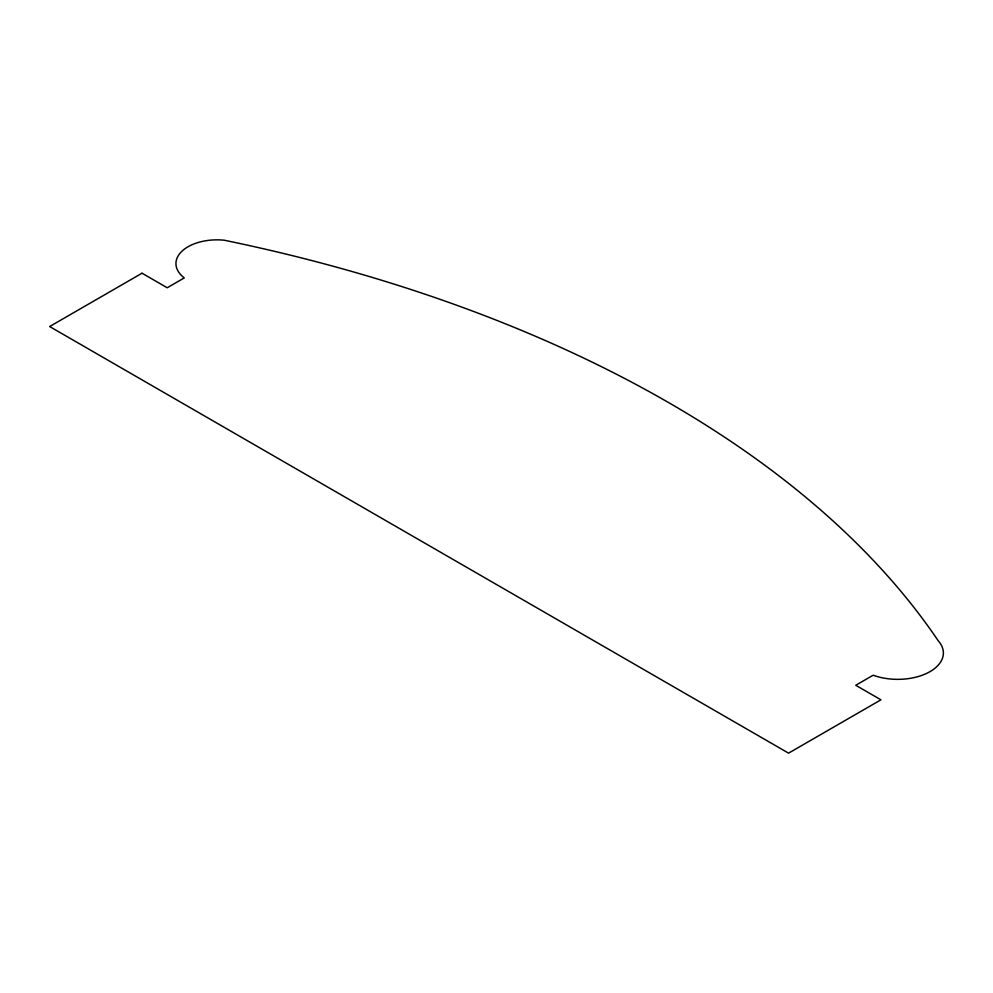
<?xml version="1.0" encoding="UTF-8"?>
<svg xmlns="http://www.w3.org/2000/svg" width="993" height="993" viewBox="0 0 993 993"><rect width="100%" height="100%" fill="white"/><g stroke="black" fill="none" stroke-linecap="round" stroke-linejoin="round"><path stroke-width="1.49" d="M142.011 273.212L49.65 326.536L788.566 753.153L880.94 699.817L855.743 685.282L873.182 675.215A45.653 26.364 0 0 0 928.48 672.472A45.653 26.364 0 0 0 938.335 640.932A1200.127 692.891 0 0 0 224.269 240.219A41.098 23.733 0 0 0 181.992 251.179A41.098 23.733 0 0 0 184.276 277.903L167.209 287.759L142.011 273.212"/></g></svg>
